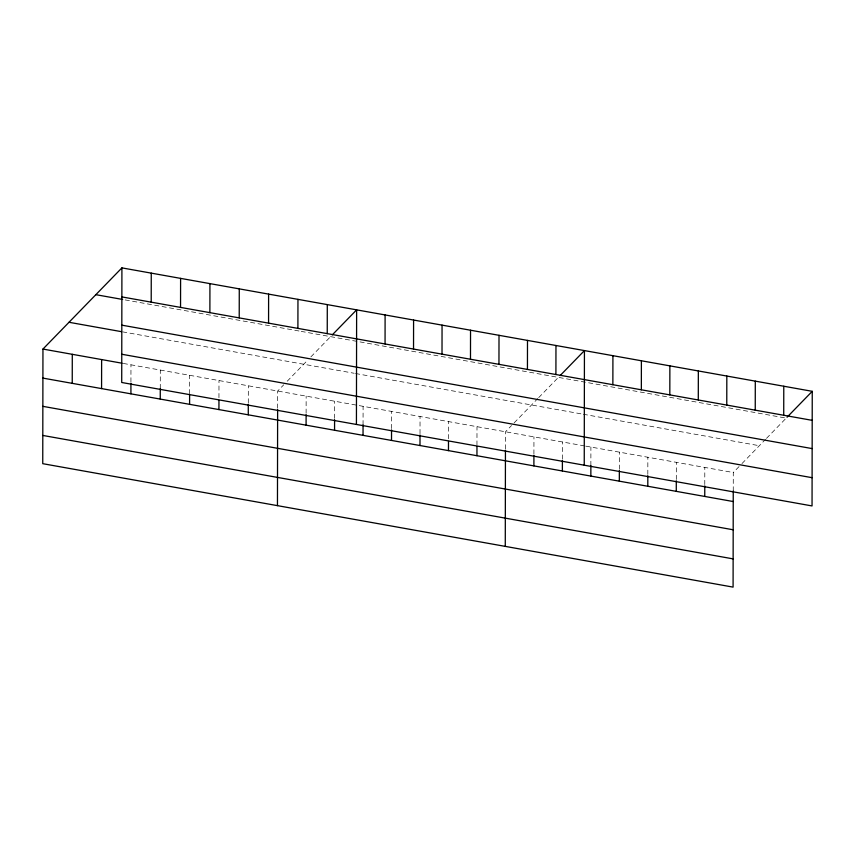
<?xml version="1.0" encoding="UTF-8"?>
<svg xmlns="http://www.w3.org/2000/svg" width="855" height="855" viewBox="0 0 855 855"><rect width="100%" height="100%" fill="white"/><g stroke="black" fill="none" stroke-linecap="round" stroke-linejoin="round"><path stroke-width="0.64" stroke-dasharray="4.28 3.21" d="M130.933 381.961L130.965 364.807M160.27 388.533L160.302 370.055M189.618 393.77L189.65 375.302M218.955 397.703L218.987 380.55M248.292 402.951L248.324 385.797M277.629 408.198L277.661 391.045L283.742 384.793M306.111 413.286L306.143 396.132M334.583 418.384L334.615 401.219M363.054 424.796L363.097 406.317M391.537 428.558L391.569 411.405M420.019 433.656L420.04 416.503M448.49 438.743L448.522 421.59M476.962 445.156L476.994 426.688M505.444 448.928L505.476 431.775L511.557 425.523M533.915 454.026L533.948 436.873M562.398 459.114L562.43 441.96M590.869 465.526L590.901 447.058M619.351 469.299L619.373 452.145M647.823 474.397L647.855 457.233M676.305 479.484L676.326 462.331M704.777 484.571L704.809 467.418M733.248 490.984L733.28 472.516L739.361 466.264M287.216 381.212L307.298 360.564M310.878 356.888L330.575 336.646M514.154 422.851L537.795 398.548M538.693 397.628L558.379 377.376M741.969 463.581L765.61 439.278M766.497 438.359L786.194 418.116L301.227 331.398M125.193 299.923L299.955 331.174M122.586 331.858L354.205 373.272M355.498 373.507L582.009 414.012M583.302 414.248L759.347 445.722M123.312 363.439L584.425 445.893M585.728 446.128L733.28 472.516"/><path stroke-width="1.28" d="M121.912 267.882L121.72 382.484L812.047 505.936L812.25 391.323L121.912 267.882L42.953 349.064L42.75 463.677L733.088 587.118L733.248 490.984M72.237 383.35L72.29 354.312M101.574 388.598L101.627 359.56M130.922 393.834L130.933 383.286M151.207 302.157L151.26 273.13M160.259 399.082L160.27 388.533M180.544 307.405L180.597 278.377M189.596 404.33L189.607 395.096M209.881 312.652L209.935 283.614M218.933 409.577L218.955 400.343M239.218 317.9L239.272 288.862M248.271 414.825L248.292 404.265M268.566 323.147L268.609 294.109M277.458 505.647L277.629 409.513M297.903 328.395L297.957 299.357M306.09 425.159L306.111 414.611M327.241 333.632L327.294 304.604M334.562 430.257L334.583 419.698M356.428 424.454L356.631 309.852L332.306 334.861M363.044 435.345L363.054 424.796M385.06 343.977L385.103 314.939M391.515 440.443L391.537 429.883M413.531 349.064L413.585 320.037M419.997 445.53L420.008 434.971M442.014 354.162L442.056 325.124M448.469 450.628L448.49 441.383M470.485 359.25L470.539 330.222M476.951 455.715L476.962 446.481M498.957 364.348L499.01 335.31M505.273 546.388L505.444 450.254M527.439 369.435L527.492 340.408M533.894 465.9L533.915 455.341M555.91 374.522L555.964 345.495M562.376 470.987L562.398 460.439M584.243 465.195L584.435 350.593L560.121 375.591M590.848 476.085L590.869 465.526M612.864 384.707L612.917 355.68M619.33 481.173L619.341 470.624M641.346 389.805L641.389 360.767M647.801 486.271L647.823 475.711M669.818 394.892L669.871 365.865M676.284 491.358L676.294 480.799M698.289 399.99L698.343 370.952M704.755 496.456L704.777 485.897M726.771 405.078L726.825 376.05M755.243 410.176L755.296 381.138M783.725 415.263L783.779 386.236M787.06 417.219L812.25 391.323M121.87 296.909L812.197 420.35M95.856 294.676L122.65 299.464M121.816 325.157L812.154 448.597M69.009 322.282L121.314 331.633M121.763 354.248L812.1 477.689M42.953 349.064L122.041 363.215M42.9 378.102L733.237 501.543M42.846 406.339L733.184 529.779M42.803 435.441L733.13 558.881"/></g></svg>
